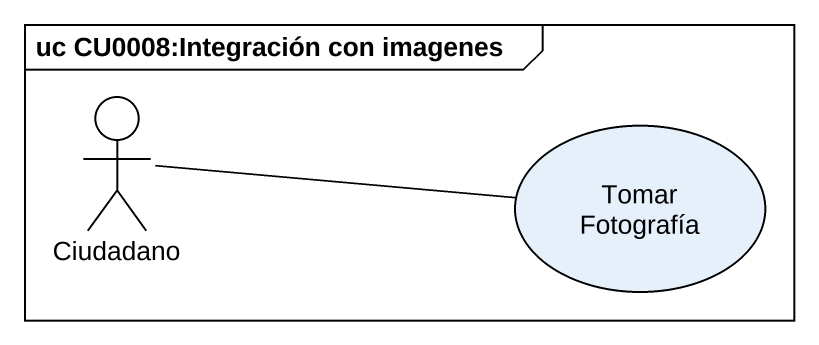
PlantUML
@startuml
mainframe uc CU0008:Integración con imagenes
actor Ciudadano
usecase "Tomar Fotografía" as Tomar_Fotografía
Ciudadano -right- Tomar_Fotografía
@enduml
